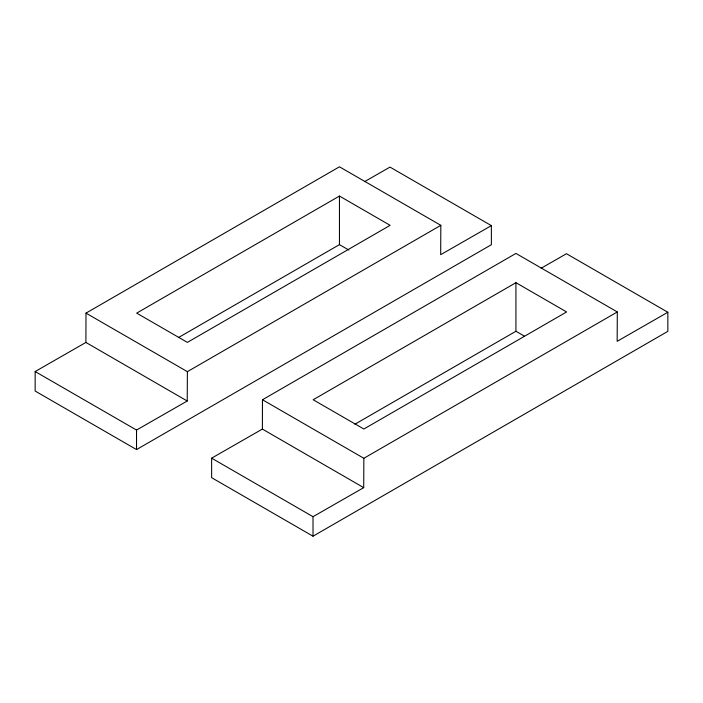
<?xml version="1.0" encoding="UTF-8"?>
<svg xmlns="http://www.w3.org/2000/svg" width="703" height="703" viewBox="0 0 703 703"><rect width="100%" height="100%" fill="white"/><g stroke="black" fill="none" stroke-linecap="round" stroke-linejoin="round"><path stroke-width="1.05" d="M85.898 342.44L85.994 313.125L339.452 166.796L440.834 225.329L440.676 254.679L491.371 225.628L491.371 244.714L136.531 449.577L35.15 391.044L35.15 371.536L85.898 342.44L187.226 401.009L187.376 371.659L440.834 225.329M262.386 429.076L262.474 399.752L515.932 253.423L617.313 311.956L617.155 341.315L667.85 312.255L667.85 331.341L313.011 536.204L211.629 477.671L211.629 458.163L262.386 429.076L363.706 487.645L363.855 458.286L617.313 311.956M339.452 196.058L136.681 313.125L187.376 342.387L390.139 225.329L339.452 196.058L339.452 244.626L178.377 337.616M515.932 282.694L313.169 399.752L363.855 429.023L566.618 311.956L515.932 282.694L515.932 331.254L354.857 424.252M364.637 181.62L389.989 167.094L491.371 225.628M35.15 371.536L136.531 430.06L187.226 401.009M541.125 268.256L566.469 253.721L667.85 312.255M211.629 458.163L313.011 516.696L363.706 487.645M515.932 331.254L524.376 336.131M339.452 244.626L348.837 250.04M262.474 399.752L363.855 458.286M85.994 313.125L187.376 371.659M313.011 516.696L313.011 536.204M136.531 430.06L136.531 449.577"/></g></svg>
